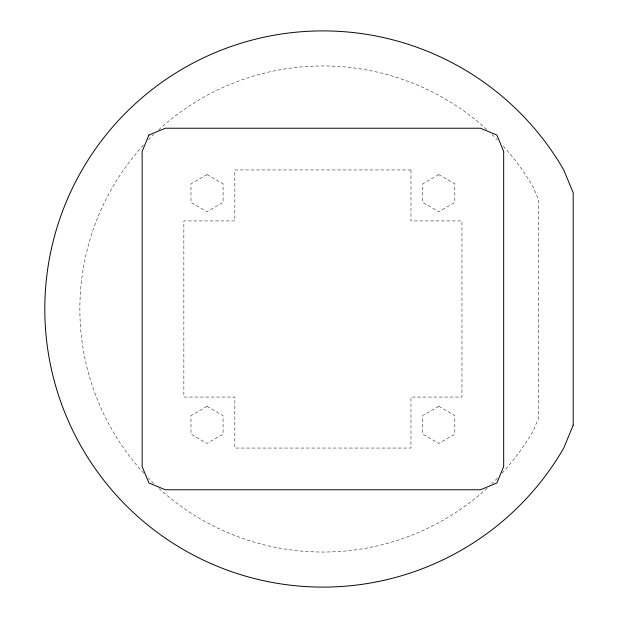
<?xml version="1.0" encoding="UTF-8"?>
<svg xmlns="http://www.w3.org/2000/svg" width="618" height="618" viewBox="0 0 618 618"><rect width="100%" height="100%" fill="white"/><g stroke="black" fill="none" stroke-linecap="round" stroke-linejoin="round"><path stroke-width="0.46" stroke-dasharray="3.09 2.32" d="M502.048 473.241A243.036 243.036 0 0 0 533.38 430.522L538.433 418.324L538.433 199.676L533.38 187.478A243.036 243.036 0 0 0 502.048 144.759M497.436 478.131A243.036 243.036 0 0 1 492.036 483.531M487.146 488.143A243.036 243.036 0 0 1 158.664 488.143M153.774 483.531A243.036 243.036 0 0 1 148.374 478.131M143.762 473.241A243.036 243.036 0 0 1 143.762 144.759M148.374 139.869A243.036 243.036 0 0 1 153.774 134.469M158.664 129.857A243.036 243.036 0 0 1 487.146 129.857M492.036 134.469A243.036 243.036 0 0 1 497.436 139.869M207.03 174.585L190.977 183.855L190.977 202.395L207.03 211.665L223.083 202.395L223.083 183.855L207.03 174.585M438.78 174.585L422.727 183.855L422.727 202.395L438.78 211.665L454.833 202.395L454.833 183.855L438.78 174.585M207.03 406.335L190.977 415.605L190.977 434.145L207.03 443.415L223.083 434.145L223.083 415.605L207.03 406.335M438.78 406.335L422.727 415.605L422.727 434.145L438.78 443.415L454.833 434.145L454.833 415.605L438.78 406.335M410.97 169.95L234.84 169.95L234.84 220.935L183.855 220.935L183.855 397.065L234.84 397.065L234.84 448.05L410.97 448.05L410.97 397.065L461.955 397.065L461.955 220.935L410.97 220.935L410.97 169.95"/><path stroke-width="0.93" d="M148.93 135.025L142.14 151.41L142.14 466.59L148.93 482.975L165.315 489.765L480.495 489.765L496.88 482.975L503.67 466.59L503.67 151.41L496.88 135.025L480.495 128.235L165.315 128.235L148.93 135.025M573.195 425.238L563.747 448.05A278.1 278.1 0 0 1 144.148 522.04A278.1 278.1 0 0 1 144.148 95.96A278.1 278.1 0 0 1 563.747 169.95L573.195 192.762L573.195 425.238"/></g></svg>
